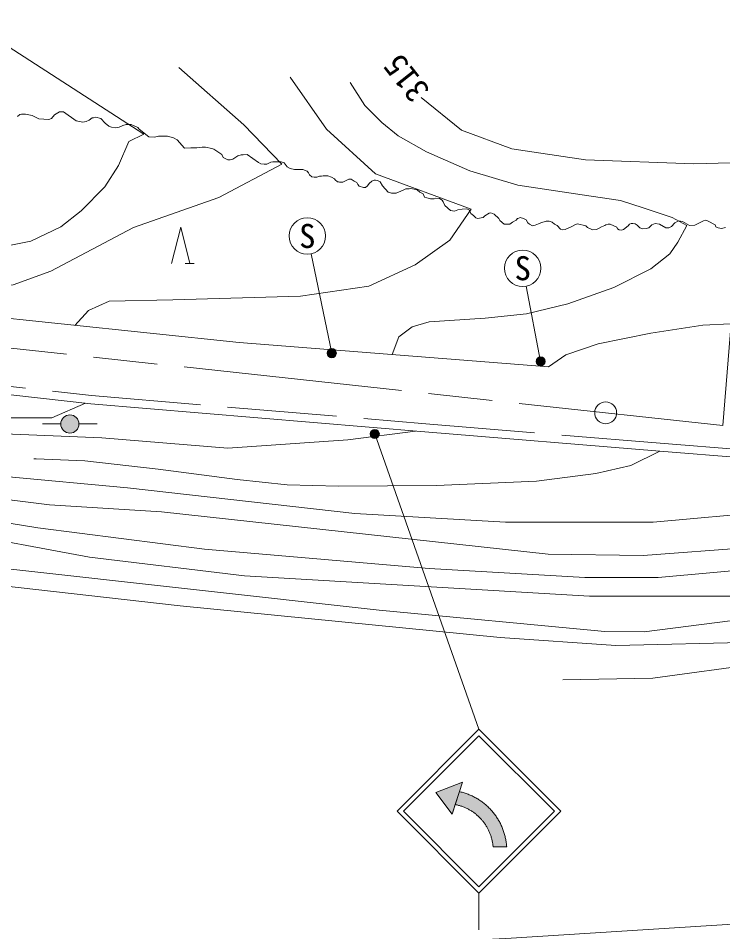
# Model space of a CAD drawing. Units: millimetres at full size, sheet at 1:1000; details may follow other scales. Extents: x 40000 to 680000, y 20000 to 380000.
# Drawn here: x 238110 to 276786, y 262776 to 312900 of the extents above; entities that cross this region are included whole.
import ezdxf
from ezdxf.enums import TextEntityAlignment as Align

# ---------------------------------------------------------------- set-up
doc = ezdxf.new("R2010")
doc.units = ezdxf.units.MM
doc.header["$LTSCALE"] = 1000
doc.linetypes.add('CHAIN', pattern=[18.5, 12, -1.5, 3.5, -1.5])
doc.linetypes.add('DASHED', pattern=[7.5, 6, -1.5])
for name, color, linetype, lineweight in [('M-BGD', 7, 'Continuous', 13), ('M-BMK', 2, 'CHAIN', 13), ('M-BMK-SRVR', 3, 'Continuous', 13), ('M-STR-HTXT', 7, 'Continuous', 13), ('M-STR-STRC', 7, 'Continuous', 13)]:
    doc.layers.add(name, color=color, linetype=linetype, lineweight=lineweight)
doc.styles.add('ＭＳ ゴシック', font='')
doc.styles.get('ＭＳ ゴシック').set_extended_font_data('MS Gothic')

msp = doc.modelspace()

# ---------------------------------------------------------------- hatches: boundary and pattern name
at = {"layer": 'M-BGD'}
msp.add_hatch(color=256, dxfattribs=at).paths.add_polyline_path([(240444, 290639, -1), (241444, 290639, -0.41421), (240944, 290139, -0.41421)])
at = {"layer": 'M-STR-HTXT'}
for points in [[(255462, 294730, -1), (255184, 294314, -1)], [(266929, 294280, -1), (266645, 293869, -0.41421), (266582, 294217, -0.41421)], [(257903, 290208, -1), (257464, 289969, -0.41421), (257564, 290308, -0.41421)]]:
    msp.add_hatch(color=256, dxfattribs=at).paths.add_polyline_path(points)
at = {"layer": 'M-STR-STRC'}
for points in [[(262331, 270464), (262497, 270984), (261027, 270419), (261939, 269235), (262104, 269754), (262104, 269754)], [(262335, 270477), (262335, 270477), (262497, 270984), (261027, 270419), (261939, 269235), (262104, 269754), (262104, 269754)], [(264236, 269252), (264200, 269298), (264163, 269343), (264126, 269387), (264088, 269431), (264049, 269474), (264009, 269516), (263968, 269558), (263927, 269599), (263885, 269639), (263843, 269679), (263799, 269717), (263755, 269755), (263711, 269792), (263666, 269829), (263620, 269864), (263573, 269899), (263526, 269933), (263478, 269966), (263430, 269999), (263381, 270030), (263332, 270061), (263282, 270090), (263232, 270119), (263181, 270147), (263129, 270174), (263078, 270200), (263025, 270226), (262973, 270250), (262919, 270273), (262866, 270296), (262812, 270317), (262758, 270338), (262703, 270358), (262648, 270376), (262593, 270394), (262537, 270411), (262481, 270427), (262425, 270442), (262369, 270455), (262331, 270464), (262104, 269754), (262109, 269753), (262153, 269744), (262197, 269734), (262241, 269724), (262284, 269712), (262328, 269700), (262371, 269687), (262414, 269673), (262457, 269659), (262499, 269643), (262541, 269627), (262583, 269611), (262625, 269593), (262666, 269575), (262707, 269556), (262748, 269536), (262788, 269516), (262828, 269495), (262867, 269473), (262907, 269451), (262945, 269428), (262984, 269404), (263022, 269380), (263059, 269355), (263096, 269329), (263133, 269303), (263169, 269276), (263205, 269248), (263240, 269220), (263275, 269191), (263309, 269161), (263342, 269131), (263376, 269101), (263408, 269069), (263440, 269038), (263472, 269005), (263503, 268972), (263533, 268939), (263563, 268905), (263592, 268871), (263620, 268836), (263648, 268800), (263676, 268764), (263702, 268728), (263728, 268691), (263754, 268654), (263779, 268616), (263803, 268578), (263826, 268539), (263849, 268500), (263871, 268461), (263892, 268421), (263913, 268381), (263933, 268341), (263952, 268300), (263970, 268259), (263988, 268217), (264005, 268175), (264022, 268133), (264037, 268091), (264052, 268048), (264066, 268006), (264080, 267962), (264092, 267919), (264104, 267876), (264115, 267832), (264126, 267788), (264135, 267744), (264144, 267700), (264152, 267655), (264159, 267611), (264166, 267566), (264171, 267521), (264176, 267476), (264180, 267431), (264924, 267433), (264919, 267490), (264914, 267548), (264908, 267606), (264901, 267664), (264892, 267721), (264883, 267778), (264873, 267836), (264862, 267893), (264849, 267949), (264836, 268006), (264822, 268062), (264807, 268118), (264790, 268174), (264773, 268229), (264755, 268285), (264736, 268339), (264716, 268394), (264695, 268448), (264673, 268502), (264650, 268555), (264626, 268608), (264601, 268661), (264576, 268713), (264549, 268764), (264522, 268816), (264494, 268866), (264464, 268916), (264434, 268966), (264403, 269015), (264371, 269064), (264339, 269112), (264305, 269159), (264271, 269206)]]:
    msp.add_hatch(color=256, dxfattribs=at).paths.add_polyline_path(points)

# ---------------------------------------------------------------- linework, layer by layer
at = {"layer": 'M-BGD'}
for p, q in [((247276, 299436), (247776, 299436)), ((240444, 290639), (239444, 290639)), ((241444, 290639), (242444, 290639))]:
    msp.add_line(p, q, dxfattribs=at)
for points in [[(237560, 311347), (245002, 306534), (244186, 306134), (243614, 304815), (242866, 303659), (241560, 302340), (240448, 301449), (238798, 300677), (236137, 300144), (230683, 299515), (224438, 299203)], [(246921, 310192), (250494, 307053), (252575, 304902), (249113, 303059), (244437, 301421), (239906, 299024), (237835, 298281), (233599, 298120), (230621, 298460)], [(241220, 296050), (241964, 296870), (243109, 297379), (246595, 297456), (253598, 297657), (257349, 298191), (259908, 299367), (261807, 300732), (262982, 302426), (257718, 304370), (255029, 306809), (253038, 309666)], [(256332, 309375), (257138, 308120), (258070, 307177), (258960, 306444), (260521, 305563), (262906, 304530), (265543, 303741), (269073, 303204), (271182, 302900), (272412, 302500), (274005, 301969), (274819, 301521), (274325, 300621), (273888, 299973), (272846, 299144), (270799, 298126), (268277, 297223), (266011, 296673), (263744, 296442), (260667, 296250), (259732, 295961), (259001, 295413), (258631, 294451)], [(260235, 308552), (262439, 306760), (265199, 305741), (269250, 305133), (275208, 304905), (281907, 305101), (284897, 304916), (287047, 303910), (288098, 302491), (288259, 301610), (287913, 300352), (286793, 298979), (284099, 296435)], [(238073, 307515), (238200, 307612), (238292, 307635), (238515, 307635), (238880, 307559), (239244, 307380), (239787, 307346), (239940, 307407), (240098, 307600), (240376, 307772), (240593, 307772), (241295, 307278), (241653, 307199), (241845, 307237), (241994, 307303), (242160, 307435), (242236, 307435), (242364, 307475), (242651, 307394), (242883, 307136), (243086, 306980), (243226, 306924), (243422, 306884), (243645, 306920), (243852, 307024), (244036, 307073), (244308, 307073), (244676, 306909), (244749, 306814), (245273, 306396), (245594, 306383), (245810, 306427), (246294, 306427), (246626, 306342), (246830, 306222), (247232, 305781), (247582, 305793), (247922, 305793), (248215, 305819), (248385, 305819), (248746, 305755), (248852, 305712), (249285, 305416), (249368, 305266), (249618, 305131), (249736, 305125), (249885, 305165), (250169, 305343), (250339, 305412), (250460, 305412), (250683, 305425), (251291, 304993), (251434, 304919), (251616, 304897), (251758, 304897), (251970, 304998), (252082, 305020), (252543, 305028), (252700, 304967), (252881, 304753), (253034, 304663), (253274, 304600), (253741, 304600), (253967, 304503), (254051, 304416), (254089, 304343), (254104, 304305), (254224, 304207), (254358, 304188), (254509, 304188), (254657, 304231), (254753, 304231), (254857, 304251), (255107, 304251), (255308, 304183), (255477, 304092), (255513, 304037), (255629, 303930), (255683, 303930), (255748, 303902), (255840, 303902), (255933, 303911), (256253, 304071), (256387, 304071), (256559, 303956), (256694, 303883), (256759, 303774), (256830, 303687), (257066, 303613), (257178, 303613), (257289, 303709), (257382, 303829), (257525, 303961), (257642, 304023), (257731, 304022), (257827, 303997), (257982, 303921), (258110, 303714), (258421, 303367), (258491, 303332), (258602, 303305), (258857, 303305), (259237, 303472), (259390, 303537), (259565, 303537), (259669, 303567), (260010, 303492), (260165, 303358), (260335, 303262), (260420, 303077), (260540, 303041), (260737, 302992), (260936, 302992), (261038, 303029), (261245, 303013), (261378, 302911), (261432, 302834), (261533, 302626), (261840, 302348), (262053, 302320), (262249, 302393), (262476, 302420), (262717, 302437), (262864, 302391), (262951, 302186), (263106, 302076), (263235, 301946), (263317, 301909), (263630, 301971), (263726, 302058), (263958, 302207), (264049, 302230), (264242, 302152), (264499, 301920), (264544, 301799), (264788, 301606), (265103, 301606), (265250, 301717), (265446, 301819), (265521, 301905), (265597, 301939), (265670, 301966), (265854, 301920), (265990, 301843), (266078, 301676), (266179, 301601), (266343, 301503), (266489, 301544), (266669, 301628), (266798, 301684), (267101, 301771), (267259, 301766), (267420, 301716), (267544, 301609), (267694, 301522), (267886, 301327), (268011, 301291), (268136, 301309), (268500, 301473), (268659, 301567), (268812, 301620), (269269, 301508), (269353, 301417), (269643, 301282), (269848, 301304), (269957, 301366), (270132, 301462), (270315, 301527), (270374, 301567), (270505, 301605), (270608, 301605), (270968, 301444), (271002, 301351), (271098, 301295), (271229, 301276), (271342, 301307), (271596, 301505), (271665, 301610), (271758, 301642), (271857, 301642), (271981, 301614), (272094, 301544), (272239, 301398), (272389, 301351), (272576, 301356), (272734, 301408), (272892, 301563), (273068, 301641), (273312, 301597), (273669, 301397), (273824, 301397), (273977, 301475), (274159, 301676), (274355, 301776), (274576, 301747), (274966, 301535), (275253, 301556), (275734, 301782), (275852, 301821), (275993, 301761), (276370, 301559), (276413, 301462), (276538, 301403), (276725, 301371), (276940, 301411)], [(184177, 284632), (185866, 285342), (188060, 285508), (196135, 284370), (209744, 283817), (225359, 282877), (237127, 281780), (246993, 280662), (264564, 278923), (270919, 278488), (278592, 278658), (286999, 279960), (292349, 281677), (296387, 283301), (304050, 286994), (307761, 288924), (312528, 291660), (316435, 293758), (321112, 296025), (325381, 297755), (328881, 299084), (335931, 301480), (338532, 302587), (341011, 304344)], [(267999, 276600), (272948, 276693), (278851, 277499), (285632, 278595), (291226, 279835), (295404, 281747), (301800, 284761), (308078, 287722), (311146, 289471), (316715, 292465), (320559, 294158), (326283, 296441), (330692, 298139), (334315, 299130), (338394, 299976), (345402, 301233), (348457, 301938), (350566, 302604), (354102, 304420)], [(236574, 282825), (237371, 282705), (257922, 280430), (270313, 279245), (272480, 279233), (278914, 280063), (286306, 281409), (293585, 283601), (305032, 288871), (310233, 291749), (314346, 294204), (320779, 297666), (326155, 300315), (329913, 301515), (337354, 304129)], [(246526, 299436), (247026, 301436), (247526, 299436)], [(185686, 287994), (193108, 287651), (206854, 286933), (219010, 286529), (226525, 285901), (234340, 284755), (242017, 283333), (250535, 282314), (269470, 281184), (277931, 281184), (282150, 281673), (286769, 282693), (292893, 284880), (299889, 288138), (306681, 291397), (314747, 295441), (319021, 298009), (320825, 299545), (321950, 300588)], [(184975, 299792), (188818, 299387), (193754, 298794), (202512, 297455), (216700, 294955), (223777, 293925), (232482, 292824), (242088, 291750), (260440, 290203), (273324, 289137), (277885, 288775)], [(230476, 297252), (235557, 296641), (250241, 295108), (267228, 293777), (268168, 294440), (269943, 295034), (272832, 295625), (275696, 296059), (278728, 296213)], [(185630, 289197), (195488, 288313), (204814, 287865), (219517, 287578), (227469, 286844), (239183, 284930), (248328, 283763), (260662, 282713), (269215, 282209), (273242, 282209), (279518, 282779), (285803, 283960), (292570, 286113), (299067, 288694), (304413, 291121), (306864, 292532), (309827, 294762), (311768, 296937)], [(190701, 295547), (213770, 292210), (219898, 291848), (231383, 290969), (239956, 290969), (241806, 291781)], [(189783, 294897), (197437, 293639), (208484, 292559), (219375, 291236), (233304, 290259), (242695, 289878), (249618, 289314), (256204, 289760), (259917, 290247)], [(185525, 291431), (193260, 290302), (207401, 288944), (212849, 288757), (225161, 288035), (239832, 286210), (245966, 285821), (267203, 283501), (272410, 283419), (278263, 283854), (285205, 285281), (292233, 287555), (296503, 289235), (300178, 291086), (301872, 292272), (303186, 293643)], [(185468, 292654), (197867, 290763), (205038, 290257), (210727, 290125), (217452, 289393), (223946, 288997), (244098, 287143), (256590, 285725), (264857, 285248), (272974, 285248), (279456, 285842), (284657, 286608), (290469, 288878), (291175, 289648)], [(238964, 288730), (239096, 288724), (241762, 288614), (245798, 288154), (250120, 287598), (252879, 287295), (255693, 287218), (261069, 287262), (266560, 287508), (269816, 287925), (271736, 288352), (273324, 289137)]]:
    msp.add_lwpolyline(points, dxfattribs=at)
at = {"layer": 'M-BGD', "linetype": 'DASHED'}
msp.add_lwpolyline([(185009, 300241), (188869, 299834), (193815, 299240), (202585, 297899), (216772, 295400), (223837, 294371), (232536, 293271), (242132, 292198), (260477, 290652), (273360, 289585), (277929, 289223)], dxfattribs=at)
at = {"layer": 'M-BGD'}
msp.add_circle((240944, 290639), 500, dxfattribs=at)
at = {"layer": 'M-BMK'}
msp.add_lwpolyline([(74831, 281433), (84328, 283545), (104885, 289740), (110835, 291884), (120103, 294628), (127254, 296756), (135460, 298931), (142194, 300452), (148234, 301817), (154869, 303084), (159273, 303753), (162842, 304178), (165725, 304378), (168274, 304389), (171003, 304289), (174907, 303922), (178643, 303442), (187376, 302101), (217088, 297225), (228827, 295764), (276786, 290553)], dxfattribs=at)
at = {"layer": 'M-BMK-SRVR'}
msp.add_circle((270357, 291252), 600, dxfattribs=at)
at = {"layer": 'M-STR-HTXT'}
for p, q in [((276786, 290553), (278596, 312900)), ((255323, 294522), (254182, 299975)), ((266787, 294074), (265994, 298202)), ((257684, 290089), (263404, 273886))]:
    msp.add_line(p, q, dxfattribs=at)
msp.add_lwpolyline([(179600, 266205), (186700, 265563), (194236, 264761), (204449, 263660), (214698, 262693), (223223, 262085), (233941, 261694), (250130, 261670), (264871, 262399), (280795, 263417)], dxfattribs=at)
for centre in [(255323, 294522), (266787, 294074), (257684, 290089)]:
    msp.add_circle(centre, 250, dxfattribs=at)
at = {"layer": 'M-STR-STRC'}
for p, q in [((258904, 269386), (263404, 273886)), ((267904, 269386), (263404, 273886)), ((259257, 269386), (263404, 273533)), ((267550, 269386), (263404, 273533)), ((262497, 270984), (261027, 270419)), ((261939, 269235), (262497, 270984)), ((261027, 270419), (261939, 269235)), ((258904, 269386), (263404, 264885)), ((259257, 269386), (263404, 265239)), ((263404, 265239), (267550, 269386)), ((263404, 264886), (267904, 269386)), ((264924, 267433), (264180, 267431)), ((263404, 264885), (263404, 262886))]:
    msp.add_line(p, q, dxfattribs=at)
for points in [[(262497, 270984), (261027, 270419), (261939, 269235)], [(262497, 270984), (261027, 270419), (261939, 269235)], [(262331, 270464), (262497, 270984), (261027, 270419), (261939, 269235), (262104, 269754)], [(262331, 270464), (262104, 269754), (262104, 269754), (262109, 269753), (262153, 269744), (262197, 269734), (262241, 269724), (262284, 269712), (262328, 269700), (262371, 269687), (262414, 269673), (262457, 269659), (262499, 269643), (262541, 269627), (262583, 269611), (262625, 269593), (262666, 269575), (262707, 269556), (262748, 269536), (262788, 269516), (262828, 269495), (262867, 269473), (262907, 269451), (262945, 269428), (262984, 269404), (263022, 269380), (263059, 269355), (263096, 269329), (263133, 269303), (263169, 269276), (263205, 269248), (263240, 269220), (263275, 269191), (263309, 269161), (263342, 269131), (263376, 269101), (263408, 269069), (263440, 269038), (263472, 269005), (263503, 268972), (263533, 268939), (263563, 268905), (263592, 268871), (263620, 268836), (263648, 268800), (263676, 268764), (263702, 268728), (263728, 268691), (263754, 268654), (263779, 268616), (263803, 268578), (263826, 268539), (263849, 268500), (263871, 268461), (263892, 268421), (263913, 268381), (263933, 268341), (263952, 268300), (263970, 268259), (263988, 268217), (264005, 268175), (264022, 268133), (264037, 268091), (264052, 268048), (264066, 268006), (264080, 267962), (264092, 267919), (264104, 267876), (264115, 267832), (264126, 267788), (264135, 267744), (264144, 267700), (264152, 267655), (264159, 267611), (264166, 267566), (264171, 267521), (264176, 267476), (264180, 267431), (264180, 267431), (264924, 267433), (264924, 267433), (264919, 267490), (264914, 267548), (264908, 267606), (264901, 267664), (264892, 267721), (264883, 267778), (264873, 267836), (264862, 267893), (264849, 267949), (264836, 268006), (264822, 268062), (264807, 268118), (264790, 268174), (264773, 268229), (264755, 268285), (264736, 268339), (264716, 268394), (264695, 268448), (264673, 268502), (264650, 268555), (264626, 268608), (264601, 268661), (264576, 268713), (264549, 268764), (264522, 268816), (264494, 268866), (264464, 268916), (264434, 268966), (264403, 269015), (264371, 269064), (264339, 269112), (264305, 269159), (264271, 269206), (264236, 269252), (264200, 269298), (264163, 269343), (264126, 269387), (264088, 269431), (264049, 269474), (264009, 269516), (263968, 269558), (263927, 269599), (263885, 269639), (263843, 269679), (263799, 269717), (263755, 269755), (263711, 269792), (263666, 269829), (263620, 269864), (263573, 269899), (263526, 269933), (263478, 269966), (263430, 269999), (263381, 270030), (263332, 270061), (263282, 270090), (263232, 270119), (263181, 270147), (263129, 270174), (263078, 270200), (263025, 270226), (262973, 270250), (262919, 270273), (262866, 270296), (262812, 270317), (262758, 270338), (262703, 270358), (262648, 270376), (262593, 270394), (262537, 270411), (262481, 270427), (262425, 270442), (262369, 270455)]]:
    msp.add_lwpolyline(points, close=True, dxfattribs=at)
for centre in [(253978, 300954), (265805, 299184)]:
    msp.add_circle(centre, 1000, dxfattribs=at)

# ---------------------------------------------------------------- texts
at = {"layer": 'M-BGD', "style": 'ＭＳ ゴシック'}
msp.add_text('315', height=1320, rotation=128.248, dxfattribs=at).set_placement((260235, 308552), align=Align.MIDDLE_LEFT)
at = {"layer": 'M-STR-STRC', "style": 'ＭＳ ゴシック'}
for p in [(253978, 300954), (265805, 299184)]:
    msp.add_text('S', height=1320, dxfattribs=at).set_placement(p, align=Align.MIDDLE_CENTER)

doc.saveas('drawing.dxf')
